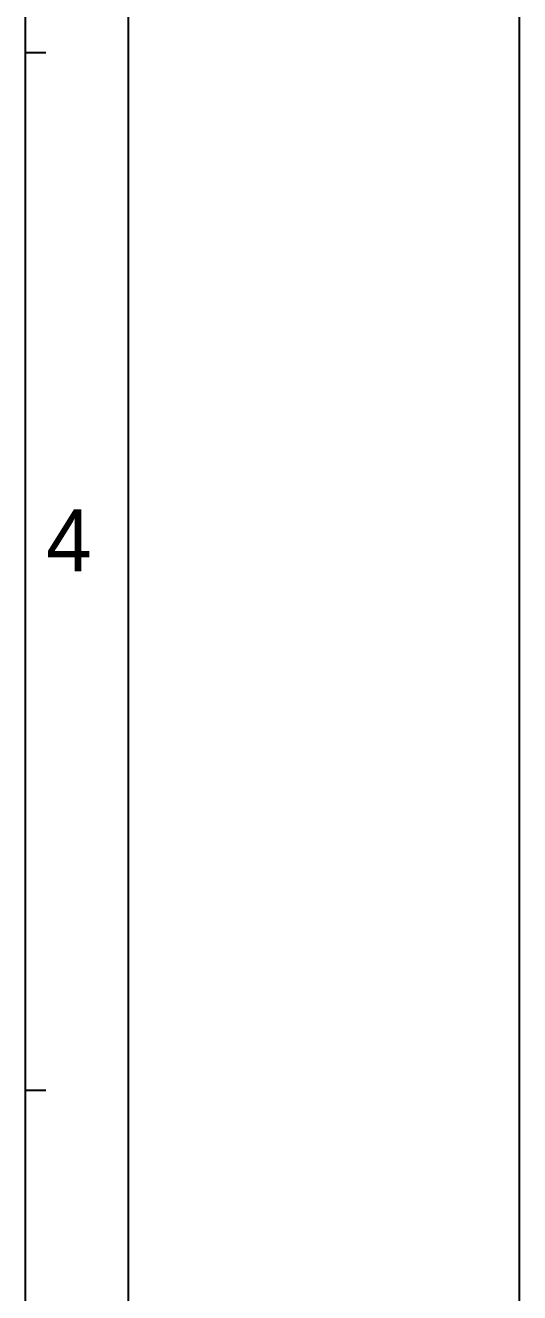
# Model space of a CAD drawing. Header units: millimetres. Extents: x 0 to 420, y 0 to 297.
# Drawn here: x 396 to 420, y 61.6 to 123.1 of the extents above; entities that cross this region are included whole.
import ezdxf

# ---------------------------------------------------------------- set-up
doc = ezdxf.new("R2010")
doc.units = ezdxf.units.MM
doc.header["$LTSCALE"] = 23.1
doc.layers.get('0').update_dxf_attribs({"linetype": 'CONTINUOUS'})
doc.styles.add('TEXTSTYLE_2', font='txt')

msp = doc.modelspace()

# ---------------------------------------------------------------- linework, layer by layer
at = {"color": 7, "linetype": 'CONTINUOUS'}
msp.add_line((420, 0), (420, 297), dxfattribs=at)
at = {"color": 4, "linetype": 'CONTINUOUS'}
for p, q in [((401, 281.5), (401, 15.5)), ((396, 21), (396, 276)), ((396, 121.8), (397, 121.8)), ((396, 71.4), (397, 71.4))]:
    msp.add_line(p, q, dxfattribs=at)

# ---------------------------------------------------------------- texts
at = {"color": 2, "linetype": 'CONTINUOUS', "insert": (397, 99.6), "char_height": 3, "width": 3, "attachment_point": 1, "line_spacing_factor": 0.9, "style": 'TEXTSTYLE_2'}
msp.add_mtext('4', dxfattribs=at)

doc.saveas('drawing.dxf')
